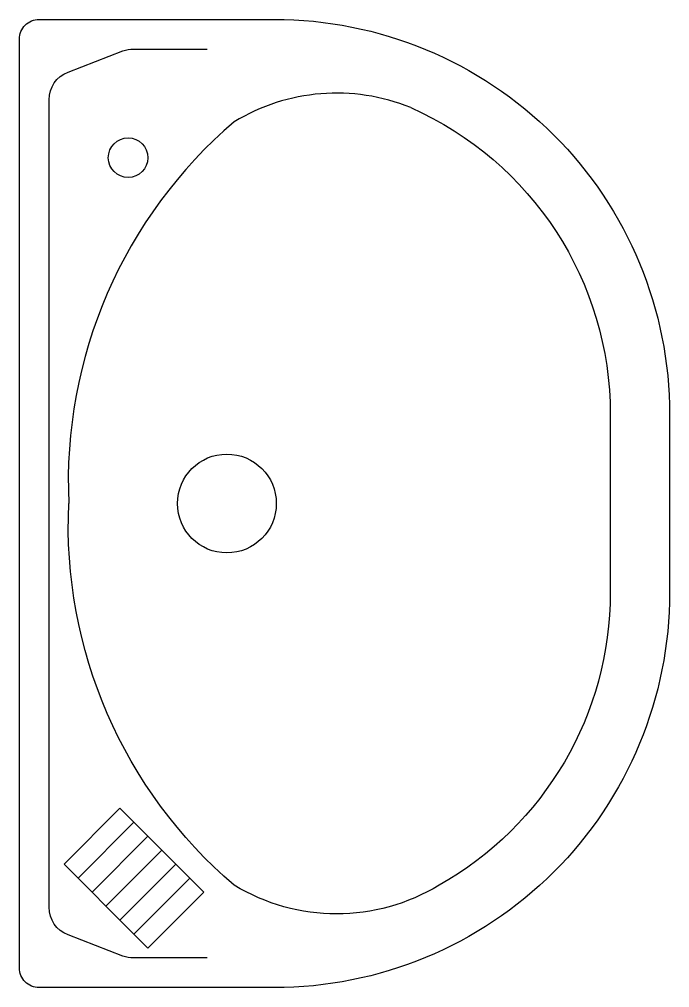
# Model space of a CAD drawing. Header units: centimetres. Extents: x 2875 to 772479, y 1169 to 447767.
# Drawn here: x 3761.6 to 3794.5, y 1525.28 to 1574.28 of the extents above; entities that cross this region are included whole.
import ezdxf

# ---------------------------------------------------------------- set-up
doc = ezdxf.new("R2010")
doc.units = ezdxf.units.CM

# ---------------------------------------------------------------- blocks, each defined once
blk = doc.blocks.new('0D42D')
blk.add_lwpolyline([(0, -0.235), (0, 0.235, -0.414214), (0.01, 0.245), (0.129, 0.245, -0.414214), (0.329, 0.045), (0.329, -0.045, -0.414214), (0.129, -0.245), (0.01, -0.245, -0.414214)], format="xyb", close=True)
for points in [[(0.095, -0.23), (0.05778, -0.23, -0.091972), (0.0524, -0.229), (0.02462, -0.21833, -0.310416), (0.015, -0.20432), (0.015, 0.20432, -0.310416), (0.02462, 0.21833), (0.0524, 0.229, -0.091972), (0.05778, 0.23), (0.095, 0.23)], [(0.198, 0.20037, 0.236842), (0.10872, 0.19318, 0.231608), (0.025, 0)], [(0.198, 0.20037, -0.296459), (0.299, 0.045), (0.299, -0.045, -0.270992), (0.21232, -0.19318, -0.270992)], [(0.21232, -0.19318, -0.27968), (0.10872, -0.19318, -0.231608), (0.025, 0)]]:
    blk.add_lwpolyline(points, format="xyb")
for points in [[(0.02262, -0.18252), (0.0509, -0.15424), (0.05797, -0.16131), (0.02969, -0.18959)], [(0.02969, -0.18959), (0.05797, -0.16131), (0.06504, -0.16838), (0.03676, -0.19666)], [(0.03676, -0.19666), (0.06504, -0.16838), (0.07212, -0.17545), (0.04383, -0.20374)], [(0.04383, -0.20374), (0.07212, -0.17545), (0.07919, -0.18252), (0.0509, -0.21081)], [(0.0509, -0.21081), (0.07919, -0.18252), (0.08626, -0.18959), (0.05797, -0.21788)], [(0.05797, -0.21788), (0.08626, -0.18959), (0.09333, -0.19666), (0.06504, -0.22495)]]:
    blk.add_lwpolyline(points, close=True)
for centre, radius in [((0.055, 0.175), 0.01), ((0.105, 0), 0.025)]:
    blk.add_circle(centre, radius)

msp = doc.modelspace()

# ---------------------------------------------------------------- block references
at = {"xscale": 100, "yscale": 100, "zscale": 100}
msp.add_blockref('0D42D', (3761.604, 1549.779), dxfattribs=at)

doc.saveas('drawing.dxf')
